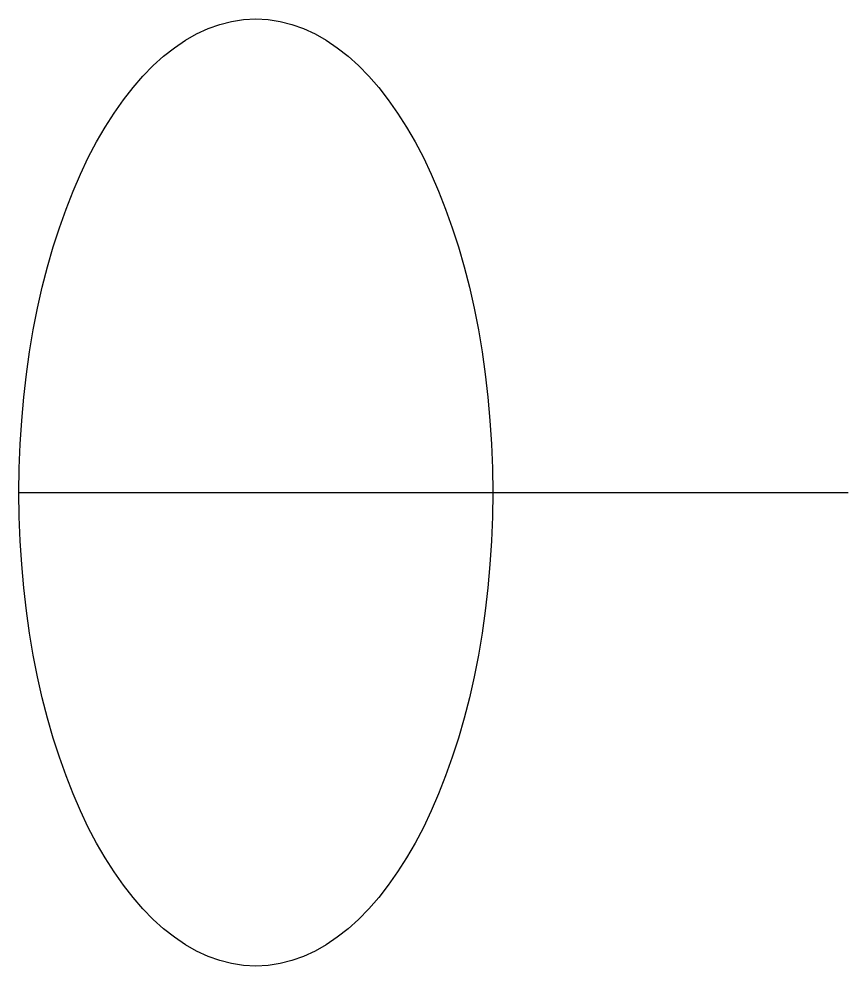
# Model space of a CAD drawing. Header units: millimetres. Extents: x 9 to 30, y -2 to 22.
import ezdxf

# ---------------------------------------------------------------- set-up
doc = ezdxf.new("R2010")
doc.units = ezdxf.units.MM
doc.layers.get('0').update_dxf_attribs({"lineweight": 25})

msp = doc.modelspace()

# ---------------------------------------------------------------- linework, layer by layer
msp.add_line((9, 10), (30, 10))
msp.add_ellipse((15, 10), major_axis=(0, 12), ratio=0.5)

doc.saveas('drawing.dxf')
